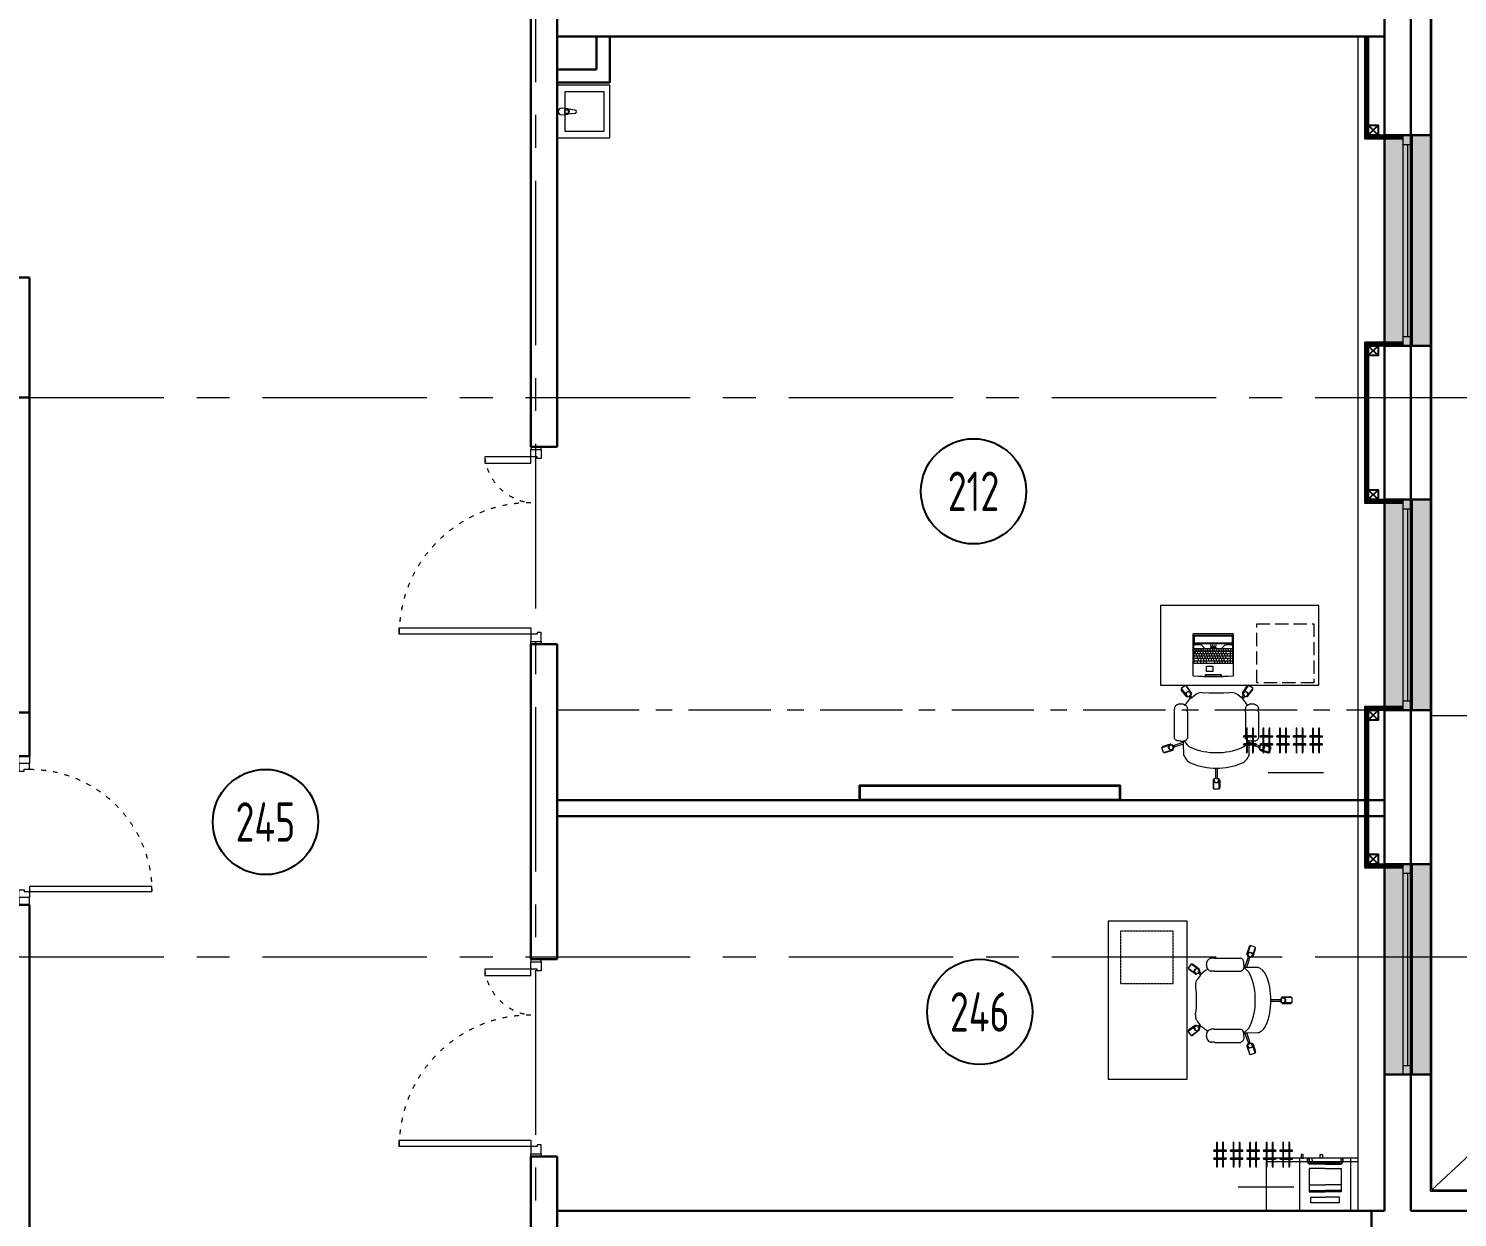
# Model space of a CAD drawing. Header units: millimetres. Extents: x -13407 to 95998, y -2719 to 109387.
# Drawn here: x 51658 to 62519, y 9452 to 18487 of the extents above; entities that cross this region are included whole.
import ezdxf
from ezdxf import colors
from ezdxf.entities.mleader import LeaderData, LeaderLine
from ezdxf.enums import TextEntityAlignment as Align
from ezdxf.math import Vec2, Vec3

# ---------------------------------------------------------------- set-up
doc = ezdxf.new("R2010")
doc.units = ezdxf.units.MM
for name, pattern in [('ACAD_ISO03W100', [30, 12, -18]), ('CENTER', [2, 1.25, -0.25, 0.25, -0.25]), ('HIDDEN', [6, 4, -2]), ('ГОСТ 2.303 4', [7, 5, -2, 0]), ('осевая', [2, 1.25, -0.25, 0.25, -0.25])]:
    doc.linetypes.add(name, pattern=pattern)
for name, color, linetype, lineweight in [('_ТХ_мебель передв', 250, 'Continuous', 13), ('_ТХ_обор_комп принт', 30, 'Continuous', 13), ('АР_Двери', 5, 'Continuous', 18), ('АР_Маркер экспликации', 239, 'Continuous', 13), ('АР_Навесной фасад', 5, 'Continuous', 5), ('АР_Номер помещения', 1, 'Continuous', 25), ('АР_Окна БЛОК', 250, 'Continuous', 13), ('АР_Оси', 193, 'Continuous', 9), ('АР_Отметки', 250, 'Continuous', 15), ('АР_Перегородки газоблок', 165, 'Continuous', 30), ('АР_Подоконники', 163, 'Continuous', 9), ('АР_Помещения_площадь', 19, 'Continuous', 9), ('АР_Сущ Несущая стена', 202, 'Continuous', 30), ('АР_Утеплитель', 250, 'Continuous', 9), ('Сан.техника', 153, 'Continuous', 9), ('ТХ_Трансформ перегорордка', 250, 'Continuous', 5)]:
    doc.layers.add(name, color=color, linetype=linetype, lineweight=lineweight)
doc.styles.add('ISOCPEUR', font='isocpeur.ttf', dxfattribs={"width": 0.7})
doc.styles.get("Standard").update_dxf_attribs({"font": 'arial.ttf'})

# ---------------------------------------------------------------- blocks, each defined once
blk = doc.blocks.new('*U194')
blk.add_lwpolyline([(100, 80), (100, 1010), (140, 1010), (140, 80)], close=True)
for points in [[(0, 0), (0, 80), (55, 80), (55, 0), (0, 0)], [(55, 80), (55, 0), (115, 0), (115, 40), (100, 40), (100, 80), (55, 80)], [(1075, 80), (1075, 0), (1015, 0), (1015, 40), (1030, 40), (1030, 80), (1075, 80)], [(1130, 0), (1130, 80), (1075, 80), (1075, 0), (1130, 0)]]:
    blk.add_lwpolyline(points)
at = {"linetype": 'ACAD_ISO03W100', "ltscale": 3}
blk.add_arc((100, 80), 930, 0, 90, dxfattribs=at)
blk = doc.blocks.new('Полуторная_на лестницу')
for points in [[(75, 80), (75, 1080), (125, 1080), (125, 80)], [(1375, 430), (1375, 80), (1425, 80), (1425, 430)]]:
    blk.add_lwpolyline(points, close=True)
for points in [[(0, 0), (0, 80), (20, 80), (20, 0), (0, 0)], [(20, 80), (20, 0), (90, 0), (90, 30), (75, 30), (75, 80), (20, 80)], [(1480, 80), (1480, 0), (1410, 0), (1410, 30), (1425, 30), (1425, 80), (1480, 80)], [(1500, 0), (1500, 80), (1480, 80), (1480, 0), (1500, 0)]]:
    blk.add_lwpolyline(points)
at = {"linetype": 'ACAD_ISO03W100', "ltscale": 3}
for centre, radius, start, end in [((75, 80), 1000, 0, 90), ((1465, 40), 392, 95.9075, 174.0925)]:
    blk.add_arc(centre, radius, start, end, dxfattribs=at)
blk = doc.blocks.new('*U95')
at = {"true_color": 0xffffff}
h = blk.add_hatch(color=7, dxfattribs=at)
h.dxf.hatch_style = 1
h.paths.add_polyline_path([(-1600, -140), (0, -140), (0, 220), (-1600, 220)])
at = {"lineweight": 30}
for p, q in [((-1600, -140), (-1600, 220)), ((0, -140), (0, 220))]:
    blk.add_line(p, q, dxfattribs=at)
for p, q in [((0, 220), (-1600, 220)), ((-1600, 70), (0, 70)), ((-1600, 0), (0, 0)), ((-1530, 0), (-1530, 70)), ((-1530, 35), (-70, 35)), ((-70, 0), (-70, 70)), ((-1600, -140), (0, -140)), ((-1600, -140), (-1600, -140)), ((-1600, -140), (-1600, -140)), ((0, -140), (0, -140)), ((0, -140), (0, -140))]:
    blk.add_line(p, q)
blk = doc.blocks.new('_DotSmall')
at = {"color": 0, "linetype": 'ByBlock', "const_width": 0.5}
blk.add_lwpolyline([(-0.0625, 0, 1), (0.0625, 0, 1)], format="xyb", close=True, dxfattribs=at)
blk = doc.blocks.new('*U44')
at = {"layer": 'АР_Номер помещения', "color": 7}
blk.add_circle((-14926, 6449), 400, dxfattribs=at)
at = {"layer": 'АР_Помещения_площадь', "color": 7}
blk.add_line((-12265, 4309), (-12687, 4309), dxfattribs=at)
at = {"color": 7, "style": 'ISOCPEUR', "width": 0.7, "flags": 1}
blk.add_attdef('КАТЕГОРИЯ', (-499, -2092), '', height=250, dxfattribs=at)
at = {"layer": 'АР_Номер помещения', "color": 7, "style": 'ISOCPEUR', "width": 0.7}
blk.add_attdef('НОМЕР_ПОМЕЩЕНИЯ', text='', height=300, dxfattribs=at).set_placement((-14926, 6449), align=Align.MIDDLE_CENTER)
at = {"layer": 'АР_Помещения_площадь', "color": 7, "style": 'ISOCPEUR', "width": 0.7}
blk.add_attdef('ПЛОЩАДЬ_ПОМЕЩЕНИЯ', text='', height=200, dxfattribs=at).set_placement((-12260, 4555), align=Align.MIDDLE_RIGHT)
at = {"layer": 'АР_Помещения_площадь', "color": 7, "lineweight": 30, "width": 0.7, "flags": 104}
blk.add_attdef('ИМЯ_ПОМЕЩЕНИЯ', text='', height=100, dxfattribs=at).set_placement((158, 1217), align=Align.MIDDLE_CENTER)
blk = doc.blocks.new('*U83')
at = {"layer": 'АР_Номер помещения', "color": 7}
blk.add_circle((-15188, 6380), 400, dxfattribs=at)
at = {"layer": 'АР_Помещения_площадь', "color": 7}
blk.add_line((-7058, 585), (-7480, 585), dxfattribs=at)
at = {"color": 7, "style": 'ISOCPEUR', "width": 0.7, "flags": 1}
blk.add_attdef('КАТЕГОРИЯ', (-499, -2092), '', height=250, dxfattribs=at)
at = {"layer": 'АР_Номер помещения', "color": 7, "style": 'ISOCPEUR', "width": 0.7}
blk.add_attdef('НОМЕР_ПОМЕЩЕНИЯ', text='', height=300, dxfattribs=at).set_placement((-15188, 6380), align=Align.MIDDLE_CENTER)
at = {"layer": 'АР_Помещения_площадь', "color": 7, "lineweight": 30, "width": 0.7, "flags": 104}
blk.add_attdef('ИМЯ_ПОМЕЩЕНИЯ', text='', height=100, dxfattribs=at).set_placement((158, 1217), align=Align.MIDDLE_CENTER)
at = {"layer": 'АР_Помещения_площадь', "color": 7, "style": 'ISOCPEUR', "width": 0.7}
blk.add_attdef('ПЛОЩАДЬ_ПОМЕЩЕНИЯ', text='', height=200, dxfattribs=at).set_placement((-7053, 832), align=Align.MIDDLE_RIGHT)
blk = doc.blocks.new('*U186')
at = {"layer": 'АР_Номер помещения', "color": 7}
blk.add_circle((-14572, 1450), 400, dxfattribs=at)
at = {"layer": 'АР_Помещения_площадь', "color": 7}
blk.add_line((-12185, 118), (-12607, 118), dxfattribs=at)
at = {"color": 7, "style": 'ISOCPEUR', "width": 0.7, "flags": 1}
blk.add_attdef('КАТЕГОРИЯ', (-499, -2092), '', height=250, dxfattribs=at)
at = {"layer": 'АР_Номер помещения', "color": 7, "style": 'ISOCPEUR', "width": 0.7}
blk.add_attdef('НОМЕР_ПОМЕЩЕНИЯ', text='', height=300, dxfattribs=at).set_placement((-14572, 1450), align=Align.MIDDLE_CENTER)
at = {"layer": 'АР_Помещения_площадь', "color": 7, "lineweight": 30, "width": 0.7, "flags": 104}
blk.add_attdef('ИМЯ_ПОМЕЩЕНИЯ', text='', height=100, dxfattribs=at).set_placement((158, 1217), align=Align.MIDDLE_CENTER)
at = {"layer": 'АР_Помещения_площадь', "color": 7, "style": 'ISOCPEUR', "width": 0.7}
blk.add_attdef('ПЛОЩАДЬ_ПОМЕЩЕНИЯ', text='', height=200, dxfattribs=at).set_placement((-12180, 365), align=Align.MIDDLE_RIGHT)
blk = doc.blocks.new('сан.техника')
at = {"layer": 'Сан.техника', "linetype": 'Continuous', "lineweight": 5}
for p, q in [((-27, 168), (-79, 161)), ((-27, 168), (-79, 161)), ((-79, 139), (-27, 132)), ((-79, 139), (-27, 132)), ((25, 175), (-17, 171)), ((25, 175), (-17, 171)), ((-17, 129), (25, 125)), ((-17, 129), (25, 125)), ((-15, 164), (0, 164)), ((-15, 164), (0, 164)), ((0, 136), (-15, 136)), ((0, 136), (-15, 136)), ((0, 164), (0, 136)), ((0, 164), (0, 136))]:
    blk.add_line(p, q, dxfattribs=at)
for points in [[(59, 350), (-341, 350), (-341, -50), (59, -50)], [(0, 300), (-300, 300), (-300, 0), (0, 0)], [(0, 300), (-300, 300), (-300, 0), (0, 0)]]:
    blk.add_lwpolyline(points, close=True, dxfattribs=at)
for centre, radius, start, end in [((-78, 150), 11.2, 97.1386, 262.8608), ((-78, 150), 11.2, 97.1386, 262.8608), ((-15, 150), 21.1, 122.7707, 237.2287), ((-15, 150), 21.1, 122.7707, 237.2287), ((-15, 150), 13.6, 89.9997, 269.9997), ((-15, 150), 13.6, 89.9997, 269.9997), ((-15, 150), 21.1, 95.1693, 122.7707), ((-15, 150), 21.1, 95.1693, 122.7707), ((-15, 150), 21.1, 237.2287, 264.8301), ((-15, 150), 21.1, 237.2287, 264.8301), ((25, 150), 25, 269.9997, 89.9997), ((25, 150), 25, 269.9997, 89.9997)]:
    blk.add_arc(centre, radius, start, end, dxfattribs=at)
blk = doc.blocks.new('СК33 790х830')
for p, q in [((-25, 659), (-25, 719)), ((-20, 729), (20, 729)), ((-20, 729), (-20, 649)), ((20, 729), (20, 649)), ((25, 659), (25, 719)), ((-20, 649), (-16, 649)), ((-7, 568), (-7, 642)), ((-2, 649), (2, 649)), ((7, 568), (6, 642)), ((15, 649), (20, 649)), ((-403, 450), (-416, 412)), ((-403, 450), (-327, 426)), ((-335, 434), (-392, 452)), ((-249, 472), (-250, 402)), ((248, 472), (249, 380)), ((403, 450), (326, 426)), ((334, 434), (392, 452)), ((403, 450), (415, 412)), ((-416, 412), (-339, 388)), ((-350, 386), (-408, 405)), ((-338, 392), (-339, 388)), ((-333, 409), (-334, 405)), ((-250, 372), (-329, 399)), ((-327, 426), (-328, 422)), ((-250, 387), (-325, 410)), ((-319, 344), (-320, 340)), ((-320, 140), (-320, 340)), ((-316, 349), (-319, 344)), ((-312, 353), (-316, 349)), ((-306, 357), (-312, 353)), ((-298, 360), (-306, 357)), ((-290, 362), (-298, 360)), ((-290, 362), (-289, 362)), ((-280, 363), (-289, 362)), ((-280, 363), (-279, 363)), ((-270, 364), (-279, 363)), ((-270, 364), (-261, 363)), ((-261, 363), (-261, 363)), ((-261, 363), (-252, 362)), ((-252, 362), (-251, 362)), ((-251, 362), (-243, 360)), ((-250, 402), (-250, 398)), ((-250, 398), (-250, 380)), ((-250, 380), (-250, 370)), ((-250, 370), (-250, 362)), ((-243, 360), (-235, 357)), ((-235, 357), (-229, 353)), ((-229, 353), (-224, 349)), ((-224, 349), (-222, 344)), ((-222, 344), (-220, 340)), ((-221, 140), (-220, 340)), ((221, 344), (220, 340)), ((220, 140), (220, 340)), ((224, 349), (221, 344)), ((228, 353), (224, 349)), ((234, 357), (228, 353)), ((242, 360), (234, 357)), ((250, 362), (242, 360)), ((249, 387), (324, 410)), ((249, 372), (328, 399)), ((249, 380), (249, 370)), ((249, 370), (249, 362)), ((250, 362), (251, 362)), ((260, 363), (251, 362)), ((260, 363), (261, 363)), ((270, 364), (261, 363)), ((270, 364), (279, 363)), ((279, 363), (279, 363)), ((279, 363), (288, 362)), ((288, 362), (289, 362)), ((289, 362), (297, 360)), ((297, 360), (305, 357)), ((305, 357), (311, 353)), ((311, 353), (316, 349)), ((316, 349), (318, 344)), ((318, 344), (319, 340)), ((320, 140), (320, 340)), ((326, 426), (328, 422)), ((332, 409), (333, 405)), ((337, 392), (338, 388)), ((415, 412), (338, 388)), ((350, 386), (407, 405)), ((-320, 140), (-320, 131)), ((-320, 131), (-320, 123)), ((-320, 123), (-320, 115)), ((-319, 109), (-320, 115)), ((-222, 109), (-221, 115)), ((-221, 140), (-221, 131)), ((-221, 131), (-221, 123)), ((-221, 123), (-221, 115)), ((-221, 115), (-221, 115)), ((220, 140), (220, 131)), ((220, 131), (220, 123)), ((220, 123), (220, 115)), ((220, 115), (220, 113)), ((221, 109), (220, 113)), ((318, 109), (319, 115)), ((319, 140), (319, 131)), ((319, 131), (319, 123)), ((319, 123), (319, 115)), ((319, 115), (319, 115)), ((-318, 106), (-319, 109)), ((-315, 100), (-318, 106)), ((-311, 95), (-315, 100)), ((-305, 90), (-311, 95)), ((-303, 89), (-305, 90)), ((-296, 85), (-303, 89)), ((-293, 84), (-296, 85)), ((-290, 83), (-293, 84)), ((-284, 81), (-290, 83)), ((-281, 81), (-284, 81)), ((-278, 81), (-281, 81)), ((-274, 80), (-278, 81)), ((-277, -38), (-230, 27)), ((-240, 22), (-275, -27)), ((-270, 80), (-274, 80)), ((-267, 80), (-270, 80)), ((-263, 81), (-267, 80)), ((-260, 81), (-263, 81)), ((-257, 81), (-260, 81)), ((-257, 81), (-251, 83)), ((-248, 84), (-251, 83)), ((-245, 85), (-248, 84)), ((-245, 85), (-238, 89)), ((-245, -61), (-198, 4)), ((-236, 90), (-238, 89)), ((-237, 89), (-225, 73)), ((-236, 90), (-230, 95)), ((-230, 95), (-226, 100)), ((-230, 27), (-227, 25)), ((-226, 100), (-223, 106)), ((-225, 73), (-202, 42)), ((-222, 109), (-223, 106)), ((-216, 17), (-212, 14)), ((-202, 42), (-215, 25)), ((-192, 34), (-205, 17)), ((-202, 42), (-201, 40)), ((-201, 40), (-181, 26)), ((-201, 6), (-198, 4)), ((-181, 26), (-161, 10)), ((-161, 10), (-158, 8)), ((-158, 8), (-155, 7)), ((-155, 7), (-140, -1)), ((-56, 0), (56, 0)), ((55, 0), (99, -4)), ((155, 7), (139, -1)), ((155, 7), (158, 8)), ((158, 8), (160, 10)), ((174, 21), (160, 10)), ((180, 26), (174, 21)), ((200, 40), (180, 26)), ((187, 30), (196, 17)), ((192, 6), (189, 4)), ((236, -61), (189, 4)), ((197, 38), (206, 25)), ((200, 40), (201, 42)), ((217, 63), (201, 42)), ((207, 17), (204, 14)), ((225, 73), (217, 63)), ((221, 27), (218, 25)), ((222, 106), (221, 109)), ((268, -38), (221, 27)), ((225, 100), (222, 106)), ((229, 95), (225, 100)), ((237, 89), (225, 73)), ((235, 90), (229, 95)), ((231, 22), (267, -27)), ((237, 89), (235, 90)), ((244, 85), (237, 89)), ((247, 84), (244, 85)), ((250, 83), (247, 84)), ((256, 81), (250, 83)), ((259, 81), (256, 81)), ((262, 81), (259, 81)), ((266, 80), (262, 81)), ((270, 80), (266, 80)), ((273, 80), (270, 80)), ((277, 81), (273, 80)), ((280, 81), (277, 81)), ((283, 81), (280, 81)), ((283, 81), (289, 83)), ((292, 84), (289, 83)), ((295, 85), (292, 84)), ((295, 85), (302, 89)), ((304, 90), (302, 89)), ((304, 90), (310, 95)), ((310, 95), (314, 100)), ((314, 100), (317, 106)), ((318, 109), (317, 106)), ((-277, -38), (-245, -61)), ((-200, -7), (-235, -56)), ((-140, -1), (-125, -4)), ((-125, -4), (-110, -5)), ((-110, -5), (-99, -4)), ((-99, -4), (-55, 0)), ((111, -5), (99, -4)), ((111, -5), (125, -4)), ((125, -4), (139, -1)), ((191, -7), (226, -56)), ((268, -38), (236, -61))]:
    blk.add_line(p, q)
for centre in [(0, 661), (-345, 411), (344, 411), (-221, 6), (212, 6)]:
    blk.add_circle(centre, 20)
for centre, radius, start, end in [((-20, 719), 5, 90, 180), ((-20, 659), 5, 180, 270), ((0, 661), 17, 279.4623, 260.5377), ((20, 719), 5, 0, 90), ((20, 659), 5, 270, 0), ((-15, 128), 440, 88.0553, 113.9054), ((14, 128), 440, 66.0946, 91.9447), ((-394, 447), 5, 72.3275, 162.3275), ((-152, 436), 103, 113.6677, 159.763), ((-15, 10), 440, 88.0553, 113.9054), ((14, 10), 440, 66.0946, 91.9447), ((151, 436), 103, 20.237, 66.3323), ((393, 447), 5, 17.6725, 107.6725), ((-406, 409), 5, 162.3275, 252.3275), ((-345, 411), 17, 351.7899, 332.8652), ((-349, 391), 5, 252.3275, 342.3275), ((-337, 429), 5, 342.3275, 72.3275), ((-152, 318), 103, 113.6677, 155.3986), ((151, 318), 103, 24.6014, 66.3323), ((344, 411), 17, 207.1348, 188.2101), ((336, 429), 5, 107.6725, 197.6725), ((348, 391), 5, 197.6725, 287.6725), ((405, 409), 5, 287.6725, 17.6725), ((-236, 19), 5, 54, 144), ((-221, 6), 17, 63.4623, 44.5377), ((212, 6), 17, 135.4623, 116.5377), ((227, 19), 5, 36, 126), ((-271, -30), 5, 144, 234), ((-239, -53), 5, 234, 324), ((-204, -4), 5, 324, 54), ((195, -4), 5, 126, 216), ((230, -53), 5, 216, 306), ((263, -30), 5, 306, 36)]:
    blk.add_arc(centre, radius, start, end)
blk = doc.blocks.new('laptop')
at = {"color": 0}
for p, q in [((-150, 325), (-155, 323)), ((-150, 325), (-155, 323)), ((-155, 323), (-155, 10)), ((-155, 323), (-155, 10)), ((-150, 313), (-155, 311)), ((155, 248), (-155, 248)), ((0, 326), (-150, 325)), ((0, 326), (-150, 325)), ((0, 314), (-150, 313)), ((-147, 210), (-147, 234)), ((-143, 309), (-140, 310)), ((-143, 254), (-143, 309)), ((-140, 253), (-143, 254)), ((-140, 310), (140, 310)), ((140, 253), (-140, 253)), ((-137, 244), (-96, 244)), ((-68, 219), (-92, 243)), ((-19, 242), (-21, 242)), ((-21, 242), (-21, 237)), ((-21, 237), (-19, 237)), ((-21, 226), (-21, 220)), ((21, 226), (-21, 226)), ((-21, 220), (21, 220)), ((-19, 237), (-19, 242)), ((-6, 242), (-8, 242)), ((-8, 242), (-8, 237)), ((-8, 237), (-6, 237)), ((-6, 237), (-6, 242)), ((150, 325), (0, 326)), ((150, 325), (0, 326)), ((150, 313), (0, 314)), ((8, 242), (6, 242)), ((6, 242), (6, 237)), ((6, 237), (8, 237)), ((8, 237), (8, 242)), ((21, 242), (19, 242)), ((19, 242), (19, 237)), ((19, 237), (21, 237)), ((21, 237), (21, 242)), ((21, 220), (21, 226)), ((68, 219), (92, 243)), ((96, 244), (137, 244)), ((140, 310), (143, 309)), ((143, 254), (140, 253)), ((143, 309), (143, 254)), ((147, 234), (147, 210)), ((155, 323), (150, 325)), ((155, 323), (150, 325)), ((155, 311), (150, 313)), ((155, 10), (155, 323)), ((155, 10), (155, 323)), ((-147, 210), (-147, 100)), ((147, 210), (-147, 210)), ((-147, 210), (-72, 210)), ((-130, 194), (-147, 194)), ((147, 192), (-147, 192)), ((147, 173), (-147, 173)), ((147, 155), (-147, 155)), ((147, 137), (-147, 137)), ((147, 118), (-147, 118)), ((-138, 192), (-138, 173)), ((-130, 210), (-130, 194)), ((-129, 173), (-129, 155)), ((-128, 210), (-128, 194)), ((76, 194), (-128, 194)), ((-123, 155), (-123, 137)), ((-123, 118), (-123, 100)), ((-119, 192), (-119, 173)), ((-114, 137), (-114, 118)), ((-111, 210), (-111, 194)), ((-110, 173), (-110, 155)), ((-103, 155), (-103, 137)), ((-99, 192), (-99, 173)), ((-98, 118), (-98, 100)), ((-94, 210), (-94, 194)), ((-94, 137), (-94, 118)), ((-90, 173), (-90, 155)), ((-84, 155), (-84, 137)), ((-80, 192), (-80, 173)), ((-77, 210), (-77, 194)), ((-75, 137), (-75, 118)), ((-74, 118), (-74, 100)), ((-71, 173), (-71, 155)), ((-64, 155), (-64, 137)), ((-60, 210), (-60, 194)), ((-60, 192), (-60, 173)), ((-55, 137), (-55, 118)), ((-55, 118), (-55, 100)), ((-51, 173), (-51, 155)), ((-45, 155), (-45, 137)), ((-43, 210), (-43, 194)), ((-41, 192), (-41, 173)), ((-36, 137), (-36, 118)), ((-32, 173), (-32, 155)), ((-26, 210), (-26, 194)), ((-25, 155), (-25, 137)), ((-21, 192), (-21, 173)), ((-16, 137), (-16, 118)), ((-12, 173), (-12, 155)), ((-9, 210), (-9, 194)), ((-6, 155), (-6, 137)), ((-2, 192), (-2, 173)), ((3, 137), (3, 118)), ((7, 173), (7, 155)), ((8, 210), (8, 194)), ((9, 118), (9, 100)), ((14, 155), (14, 137)), ((18, 192), (18, 173)), ((23, 137), (23, 118)), ((25, 210), (25, 194)), ((27, 173), (27, 155)), ((29, 118), (29, 100)), ((33, 155), (33, 137)), ((37, 192), (37, 173)), ((42, 210), (42, 194)), ((42, 137), (42, 118)), ((46, 173), (46, 155)), ((48, 118), (48, 100)), ((53, 155), (53, 137)), ((57, 192), (57, 173)), ((59, 210), (59, 194)), ((62, 137), (62, 118)), ((66, 173), (66, 155)), ((68, 118), (68, 100)), ((69, 210), (69, 211)), ((69, 210), (69, 211)), ((147, 210), (69, 210)), ((72, 155), (72, 137)), ((76, 210), (76, 194)), ((76, 192), (76, 173)), ((79, 210), (79, 194)), ((147, 194), (79, 194)), ((81, 137), (81, 118)), ((85, 173), (85, 155)), ((87, 118), (87, 100)), ((90, 118), (90, 100)), ((92, 155), (92, 137)), ((96, 210), (96, 194)), ((96, 192), (96, 173)), ((105, 173), (105, 155)), ((109, 137), (109, 100)), ((113, 210), (113, 194)), ((129, 192), (129, 100)), ((130, 210), (130, 194)), ((147, 210), (147, 100)), ((-155, 10), (-155, 8)), ((-155, 8), (-152, 5)), ((-152, 5), (-150, 5)), ((-150, 5), (0, 0)), ((147, 100), (-147, 100)), ((-59, 14), (-59, 1)), ((59, 14), (-59, 14)), ((-59, 1), (-59, 14)), ((-59, 14), (59, 14)), ((0, 0), (150, 5)), ((59, 1), (59, 14)), ((59, 14), (59, 1)), ((150, 5), (153, 6)), ((153, 6), (155, 8)), ((155, 8), (155, 10))]:
    blk.add_line(p, q, dxfattribs=at)
blk.add_lwpolyline([(-52, 79), (-4, 79), (-4, 39), (-52, 39)], close=True, dxfattribs=at)
for centre, radius, start, end in [((-137, 234), 10, 90, 180), ((-96, 239), 5, 45, 90), ((-72, 215), 5, 270, 45), ((72, 215), 5, 135, 236.1175), ((96, 239), 5, 90, 135), ((137, 234), 10, 0, 90), ((-150, 10), 5, 180, 266.4167), ((0, 2405), 2405, 266.4167, 273.5833), ((150, 10), 5, 273.5833, 0)]:
    blk.add_arc(centre, radius, start, end, dxfattribs=at)
blk = doc.blocks.new('стол учителя комп класс')
at = {"ltscale": 250.120383}
blk.add_lwpolyline([(0, 0), (1202, 0), (1202, 604), (0, 604)], close=True, dxfattribs=at)
at = {"linetype": 'ГОСТ 2.303 4', "ltscale": 20}
blk.add_lwpolyline([(37, 588), (471, 588), (471, 138), (37, 138)], close=True, dxfattribs=at)
blk.add_blockref('СК33 790х830', (778, 667))
at = {"rotation": 180}
blk.add_blockref('laptop', (802, 540), dxfattribs=at)
blk = doc.blocks.new('стол с тумбой 1200х600')
blk.add_lwpolyline([(-19012, 19801), (-19012, 21001), (-19612, 21001), (-19612, 19801)], close=True)
at = {"linetype": 'HIDDEN', "ltscale": 0.1}
blk.add_lwpolyline([(-19505, 19875), (-19105, 19875), (-19105, 20275), (-19505, 20275)], close=True, dxfattribs=at)
blk = doc.blocks.new('тумба 700х400')
at = {"extrusion": (-6.19742e-05, 0.000470712, 1)}
blk.add_line((619, 27308, 0), (619, 26608, -1), dxfattribs=at)
blk.add_line((619, 26959, 0), (591, 26958, 0))
at = {"elevation": 0}
blk.add_lwpolyline([(591, 26608), (991, 26608), (991, 27308), (591, 27308)], close=True, dxfattribs=at)
at = {"extrusion": (-6.19742e-05, 0.000470712, 1), "elevation": 13}
for points in [[(591, 27035), (591, 27019), (562, 27019), (562, 27035)], [(591, 26873), (591, 26890), (562, 26890), (562, 26873)]]:
    blk.add_lwpolyline(points, close=True, dxfattribs=at)
blk = doc.blocks.new('МФУ1')
at = {"extrusion": (-6.19742e-05, -0.000470712, 1)}
for p, q in [((7057681, 1166365, 0), (7057681, 1165975, 0)), ((7058081, 1166365, 0), (7057681, 1166365, 0)), ((7058081, 1165975, 0), (7058081, 1166365, 0)), ((7057742, 1166060, 0), (7057742, 1166280, 0)), ((7057742, 1166280, 0), (7057786, 1166280, 0)), ((7057786, 1166280, 0), (7057786, 1166170, 0)), ((7058003, 1166291, 0), (7057827, 1166291, 0)), ((7057827, 1166291, 0), (7057827, 1166170, 0)), ((7057830, 1166291, 0), (7057830, 1166170, 0)), ((7057835, 1166291, 0), (7057835, 1166170, 0)), ((7057879, 1166291, 0), (7057879, 1166170, 0)), ((7058003, 1166170, 0), (7058003, 1166291, 0)), ((7058036, 1166170, 0), (7058036, 1166293, 0)), ((7058038, 1166170, 0), (7058038, 1166293, 0)), ((7058049, 1166170, 0), (7058049, 1166284, 0)), ((7057786, 1166060, 0), (7057786, 1166170, 0)), ((7057827, 1166049, 0), (7057827, 1166170, 0)), ((7057830, 1166049, 0), (7057830, 1166170, 0)), ((7057835, 1166049, 0), (7057835, 1166170, 0)), ((7057879, 1166049, 0), (7057879, 1166170, 0)), ((7058003, 1166170, 0), (7058003, 1166049, 0)), ((7058036, 1166170, 0), (7058036, 1166047, 0)), ((7058038, 1166170, 0), (7058038, 1166047, 0)), ((7058049, 1166170, 0), (7058049, 1166170, 0)), ((7058049, 1166170, 0), (7058049, 1166056, 0)), ((7057742, 1166060, 0), (7057786, 1166060, 0)), ((7058003, 1166049, 0), (7057827, 1166049, 0)), ((7057681, 1165975, 0), (7058081, 1165975, 0))]:
    blk.add_line(p, q, dxfattribs=at)
for centre, radius, start, end in [((7058064, 1166270, -986), 36, 62.5085, 142.073), ((7058064, 1166268, -986), 35.8, 62.3607, 136.4153), ((7058070, 1166257, -986), 33.6, 71.1864, 127.7559), ((7058064, 1166069, -986), 36, 217.927, 297.4915), ((7058064, 1166071, -986), 35.8, 223.6554, 297.5943), ((7058070, 1166082, -986), 33.6, 232.2441, 288.8136)]:
    blk.add_arc(centre, radius, start, end, dxfattribs=at)

msp = doc.modelspace()

# ---------------------------------------------------------------- linework, layer by layer
for points in [[(61815.3, 18427.2), (61815.3, 17652.2), (62105.3, 17652.2)], [(61827.8, 18427.2), (61827.8, 17664.7), (62105.3, 17664.7)], [(61840.3, 18427.2), (61840.3, 17677.2), (62105.3, 17677.2)], [(62105.3, 16102.2), (61815.3, 16102.2), (61815.3, 14882.2), (62105.3, 14882.2)], [(62105.3, 16089.7), (61827.8, 16089.7), (61827.8, 14894.7), (62105.3, 14894.7)], [(62105.3, 16077.2), (61840.3, 16077.2), (61840.3, 14907.2), (62105.3, 14907.2)], [(62105.3, 13332.2), (61815.3, 13332.2), (61815.3, 12112.2), (62105.3, 12112.2)], [(62105.3, 13319.7), (61827.8, 13319.7), (61827.8, 12124.7), (62105.3, 12124.7)], [(62105.3, 13307.2), (61840.3, 13307.2), (61840.3, 12137.2), (62105.3, 12137.2)]]:
    msp.add_lwpolyline(points)
at = {"ltscale": 100}
for points in [[(61840.3, 17677.2), (61840.3, 17752.2), (61915.3, 17752.2), (61915.3, 17677.2), (61840.3, 17677.2)], [(61840.3, 17677.2), (61915.3, 17752.2)], [(61840.3, 17752.2), (61915.3, 17677.2)], [(61840.3, 16002.2), (61840.3, 16077.2), (61915.3, 16077.2), (61915.3, 16002.2), (61840.3, 16002.2)], [(61840.3, 16002.2), (61915.3, 16077.2)], [(61840.3, 16077.2), (61915.3, 16002.2)], [(61840.3, 14907.2), (61840.3, 14982.2), (61915.3, 14982.2), (61915.3, 14907.2), (61840.3, 14907.2)], [(61840.3, 14907.2), (61915.3, 14982.2)], [(61840.3, 14982.2), (61915.3, 14907.2)], [(61840.3, 13232.2), (61840.3, 13307.2), (61915.3, 13307.2), (61915.3, 13232.2), (61840.3, 13232.2)], [(61840.3, 13232.2), (61915.3, 13307.2)], [(61840.3, 13307.2), (61915.3, 13232.2)], [(61840.3, 12137.2), (61840.3, 12212.2), (61915.3, 12212.2), (61915.3, 12137.2), (61840.3, 12137.2)], [(61840.3, 12137.2), (61915.3, 12212.2)], [(61840.3, 12212.2), (61915.3, 12137.2)]]:
    msp.add_lwpolyline(points, dxfattribs=at)
at = {"layer": '_ТХ_обор_комп принт', "lineweight": 35}
msp.add_lwpolyline([(57977.6, 12622.6), (57977.6, 12733.9), (59952.4, 12733.9), (59952.4, 12622.6)], close=True, dxfattribs=at)
at = {"layer": 'АР_Навесной фасад', "ltscale": 100}
for p, q in [((62315, 9652.2), (62315, 27522.2)), ((62325, 9662.2), (62325, 27532.2)), ((62315, 9652.2), (68665.4, 9652.2)), ((62325, 9662.2), (68675.4, 9662.2))]:
    msp.add_line(p, q, dxfattribs=at)
at = {"layer": 'АР_Оси', "linetype": 'CENTER', "ltscale": 1000}
for p, q in [((55515, -1919.1), (55515, 32388.4)), ((55515, -1919.1), (55515, 32388.4)), ((62165, -1919.1), (62165, 32388.4)), ((-12563.8, 15682.2), (71033.4, 15682.2)), ((-12563.8, 11432.2), (71033.4, 11432.2))]:
    msp.add_line(p, q, dxfattribs=at)
at = {"layer": 'АР_Перегородки газоблок', "ltscale": 100}
for p, q in [((55975, 18177.2), (55975, 18427.2)), ((56075, 18427.2), (56075, 18077.2)), ((55675, 18177.2), (55975, 18177.2)), ((56075, 18077.2), (55675, 18077.2))]:
    msp.add_line(p, q, dxfattribs=at)
for points in [[(55675, 18427.2), (61965, 18427.2)], [(51665, 15682.5), (51665, 13288.8)], [(61965, 12622.2), (55675, 12622.2)], [(61965, 12502.2), (55675, 12502.2)], [(61865, 9502.2), (55675, 9502.2)]]:
    msp.add_lwpolyline(points, dxfattribs=at)
at = {"layer": 'АР_Подоконники', "ltscale": 100}
msp.add_line((61765, 9502.2), (61765, 18427.2), dxfattribs=at)
at = {"layer": 'АР_Сущ Несущая стена', "ltscale": 100}
for p, q in [((62165, 9502.2), (62165, 27372.2)), ((61965, 9502.2), (61965, 27172.2)), ((55475, 18622.2), (55475, 15308.7)), ((55675, 18622.2), (55675, 15308.7)), ((51365, 16594.7), (51665, 16594.7)), ((51665, 16594.7), (51665, 15682.2)), ((50944.9, 15682.2), (51665, 15682.2)), ((55675, 15308.7), (55475, 15308.7)), ((55475, 13808.7), (55475, 11415)), ((55675, 13808.7), (55475, 13808.7)), ((55675, 13808.7), (55675, 11415)), ((51365, 11827.9), (51665, 11827.9)), ((51665, 11827.9), (51665, 6342.2)), ((55675, 11415), (55475, 11415)), ((55475, 9915), (55475, 8191.9)), ((55675, 9915), (55475, 9915)), ((55675, 9915), (55675, 8191.9)), ((61865, 9502.2), (61965, 9502.2)), ((61865, 6442.2), (61865, 9502.2)), ((62165, 9502.2), (68515, 9502.2))]:
    msp.add_line(p, q, dxfattribs=at)
for points in [[(50946.6, 13288.5), (51665, 13288.5)], [(51665, 13288.5), (51665, 12957.9)], [(51665, 12957.9), (51365, 12957.9)]]:
    msp.add_lwpolyline(points, dxfattribs=at)
at = {"layer": 'АР_Утеплитель', "ltscale": 0.25}
for p, q in [((62318.3, 13267.1, 0.1), (67084.9, 13267.1)), ((64324.9, 11526.5), (62325, 9662.2))]:
    msp.add_line(p, q, dxfattribs=at)
at = {"layer": 'ТХ_Трансформ перегорордка', "linetype": 'осевая', "lineweight": 0, "ltscale": 500}
msp.add_line((55675, 13308.7), (61875, 13308.7), dxfattribs=at)

# ---------------------------------------------------------------- block references
at = {"layer": '_ТХ_мебель передв', "ltscale": 250.120383, "rotation": 180}
msp.add_blockref('стол учителя комп класс', (61464.7, 14102.3), dxfattribs=at)
at = {"layer": '_ТХ_мебель передв'}
for name, p, rotation in [('стол с тумбой 1200х600', (40852.8, 31503.7), 180), ('СК33 790х830', (60532.1, 11102.6), 269.9999999999999), ('тумба 700х400', (34457.5, 10492.8, -0.2), 270)]:
    msp.add_blockref(name, p, dxfattribs=dict(at, rotation=rotation))
at = {"layer": '_ТХ_обор_комп принт', "rotation": 89.99999999999999}
msp.add_blockref('МФУ1', (1227683.3, -7048179.2, 0.2), dxfattribs=at)
at = {"layer": 'АР_Двери', "rotation": 90.00000000000001}
for p in [(55555, 13808.7), (55555, 9915)]:
    msp.add_blockref('Полуторная_на лестницу', p, dxfattribs=at)
at = {"layer": 'АР_Двери', "xscale": -1, "rotation": 270}
msp.add_blockref('*U194', (51585, 11827.9), dxfattribs=at)
at = {"layer": 'АР_Маркер экспликации', "color": 7}
ref = msp.add_blockref('*U44', (73767, 8521.4), dxfattribs=at)
ref.add_attrib('НОМЕР_ПОМЕЩЕНИЯ', '212', dxfattribs={"layer": 'АР_Номер помещения', "color": 7, "height": 300, "style": 'ISOCPEUR', "width": 0.7}).set_placement((58840.6, 14970.2), align=Align.MIDDLE_CENTER)
ref.add_attrib('ПЛОЩАДЬ_ПОМЕЩЕНИЯ', '#####', dxfattribs={"layer": 'АР_Помещения_площадь', "color": 7, "height": 200, "style": 'ISOCPEUR', "width": 0.7}).set_placement((61507.3, 13076.5), align=Align.MIDDLE_RIGHT)
ref = msp.add_blockref('*U83', (68646.7, 6077.4), dxfattribs=at)
ref.add_attrib('НОМЕР_ПОМЕЩЕНИЯ', '245', dxfattribs={"layer": 'АР_Номер помещения', "color": 7, "height": 300, "style": 'ISOCPEUR', "width": 0.7}).set_placement((53458.3, 12457.3), align=Align.MIDDLE_CENTER)
ref.add_attrib('ПЛОЩАДЬ_ПОМЕЩЕНИЯ', '#####', dxfattribs={"layer": 'АР_Помещения_площадь', "color": 7, "height": 200, "style": 'ISOCPEUR', "width": 0.7}).set_placement((61594.1, 6909.4), align=Align.MIDDLE_RIGHT)
ref = msp.add_blockref('*U186', (73460, 9563.9), dxfattribs=at)
ref.add_attrib('НОМЕР_ПОМЕЩЕНИЯ', '246', dxfattribs={"layer": 'АР_Номер помещения', "color": 7, "height": 300, "style": 'ISOCPEUR', "width": 0.7}).set_placement((58887.6, 11013.9), align=Align.MIDDLE_CENTER)
ref.add_attrib('ПЛОЩАДЬ_ПОМЕЩЕНИЯ', '#####', dxfattribs={"layer": 'АР_Помещения_площадь', "color": 7, "height": 200, "style": 'ISOCPEUR', "width": 0.7}).set_placement((61280.2, 9928.5), align=Align.MIDDLE_RIGHT)
at = {"layer": 'АР_Окна БЛОК', "rotation": 270}
for p in [(62105, 16077.2), (62105, 13307.2), (62105, 10537.2)]:
    msp.add_blockref('*U95', p, dxfattribs=at)
at = {"layer": 'Сан.техника', "rotation": 180}
msp.add_blockref('сан.техника', (55734, 18006.6), dxfattribs=at)

# ---------------------------------------------------------------- leaders
at = {"layer": 'АР_Отметки'}
ml = msp.add_multileader_mtext('Standard', dxfattribs=at)
ml.set_content('+2,100', color=256, style='ISOCPEUR')
ml.set_leader_properties(color=256, linetype='Continuous', lineweight=-1)
ml.set_arrow_properties(name='DOTSMALL')
ml.build(insert=Vec2(0, 0))
ml.multileader.update_dxf_attribs({"has_text_frame": 1, "text_left_attachment_type": 4, "text_right_attachment_type": 4, "dogleg_length": 100, "arrow_head_size": 180})
ctx = ml.context
ctx.base_point, ctx.char_height, ctx.arrow_head_size, ctx.landing_gap_size, ctx.plane_origin = Vec3(55581.7, 70947), 250, 180, 50, Vec3(49822.1, 65161.6)
ctx.left_attachment, ctx.right_attachment = 4, 4
notes = []
notes.append((ctx, [(0, (0, 0, 0), (0, 0), (1, 0), 1, [])]))
ctx.mtext.insert, ctx.mtext.width, ctx.mtext.line_spacing_style, ctx.mtext.flow_direction = Vec3(55631.7, 71280.3), 852.697, 2, 5
ml = msp.add_multileader_mtext('Standard', dxfattribs=at)
ml.set_content('Л.5', color=256, style='ISOCPEUR')
ml.set_leader_properties(color=256, linetype='Continuous', lineweight=-1)
ml.set_arrow_properties(name='DOTSMALL')
ml.build(insert=Vec2(0, 0))
ml.multileader.update_dxf_attribs({"has_text_frame": 1, "text_left_attachment_type": 4, "text_right_attachment_type": 4, "dogleg_length": 100, "arrow_head_size": 180})
ctx = ml.context
ctx.base_point, ctx.char_height, ctx.arrow_head_size, ctx.landing_gap_size, ctx.plane_origin = Vec3(54054.2, 70700.7), 250, 180, 50, Vec3(79808.7, 56971.3)
ctx.left_attachment, ctx.right_attachment = 4, 4
notes.append((ctx, [(0, (0, 0, 0), (0, 0), (1, 0), 1, [])]))
ctx.mtext.insert, ctx.mtext.width, ctx.mtext.line_spacing_style, ctx.mtext.flow_direction = Vec3(54104.2, 71034), 852.697, 2, 5
ml = msp.add_multileader_mtext('Standard', dxfattribs=at)
ml.set_content('+4,200', color=256, style='ISOCPEUR')
ml.set_leader_properties(color=256, linetype='Continuous', lineweight=-1)
ml.set_arrow_properties(name='DOTSMALL')
ml.build(insert=Vec2(0, 0))
ml.multileader.update_dxf_attribs({"has_text_frame": 1, "text_left_attachment_type": 4, "text_right_attachment_type": 4, "dogleg_length": 100, "arrow_head_size": 180})
ctx = ml.context
ctx.base_point, ctx.char_height, ctx.arrow_head_size, ctx.landing_gap_size, ctx.plane_origin = Vec3(55040.2, 64919.7), 250, 180, 50, Vec3(54958.8, 63652.1)
ctx.left_attachment, ctx.right_attachment = 4, 4
notes.append((ctx, [(0, (0, 0, 0), (0, 0), (1, 0), 1, [])]))
ctx.mtext.insert, ctx.mtext.width, ctx.mtext.line_spacing_style, ctx.mtext.flow_direction = Vec3(55090.2, 65253), 852.697, 2, 5
ml = msp.add_multileader_mtext('Standard', dxfattribs=at)
ml.set_content('+1,975', color=256, style='ISOCPEUR')
ml.set_leader_properties(color=256, linetype='Continuous', lineweight=-1)
ml.set_arrow_properties(name='DOTSMALL')
ml.build(insert=Vec2(0, 0))
ml.multileader.update_dxf_attribs({"has_text_frame": 1, "text_left_attachment_type": 4, "text_right_attachment_type": 4, "dogleg_length": 100, "arrow_head_size": 180})
ctx = ml.context
ctx.base_point, ctx.char_height, ctx.arrow_head_size, ctx.landing_gap_size, ctx.plane_origin = Vec3(53793.1, 26324.6), 250, 180, 50, Vec3(53132.5, 25663.8)
ctx.left_attachment, ctx.right_attachment = 4, 4
notes.append((ctx, [(0, (0, 0, 0), (0, 0), (1, 0), 1, [])]))
ctx.mtext.insert, ctx.mtext.width, ctx.mtext.line_spacing_style, ctx.mtext.flow_direction = Vec3(53843.1, 26657.9), 852.697, 2, 5
ml = msp.add_multileader_mtext('Standard', dxfattribs=at)
ml.set_content('Л.1', color=256, style='ISOCPEUR')
ml.set_leader_properties(color=256, linetype='Continuous', lineweight=-1)
ml.set_arrow_properties(name='DOTSMALL')
ml.build(insert=Vec2(0, 0))
ml.multileader.update_dxf_attribs({"has_text_frame": 1, "text_left_attachment_type": 4, "text_right_attachment_type": 4, "dogleg_length": 100, "arrow_head_size": 180})
ctx = ml.context
ctx.base_point, ctx.char_height, ctx.arrow_head_size, ctx.landing_gap_size, ctx.plane_origin = Vec3(51731.8, 26137.6, 0), 250, 180, 50, Vec3(77176.9, 13391.1, 0)
ctx.left_attachment, ctx.right_attachment = 4, 4
notes.append((ctx, [(0, (0, 0, 0), (0, 0), (1, 0), 1, [])]))
ctx.mtext.insert, ctx.mtext.width, ctx.mtext.line_spacing_style, ctx.mtext.flow_direction = Vec3(51781.8, 26470.9, 0), 852.697, 2, 5
ml = msp.add_multileader_mtext('Standard', dxfattribs=at)
ml.set_content('+3,950', color=256, style='ISOCPEUR')
ml.set_leader_properties(color=256, linetype='Continuous', lineweight=-1)
ml.set_arrow_properties(name='DOTSMALL')
ml.build(insert=Vec2(0, 0))
ml.multileader.update_dxf_attribs({"has_text_frame": 1, "text_left_attachment_type": 4, "text_right_attachment_type": 4, "dogleg_length": 100, "arrow_head_size": 180})
ctx = ml.context
ctx.base_point, ctx.char_height, ctx.arrow_head_size, ctx.landing_gap_size, ctx.plane_origin = Vec3(52211.2, 20900.5), 250, 180, 50, Vec3(52690.3, 17948.1)
ctx.left_attachment, ctx.right_attachment = 4, 4
notes.append((ctx, [(0, (0, 0, 0), (0, 0), (1, 0), 1, [])]))
ctx.mtext.insert, ctx.mtext.width, ctx.mtext.line_spacing_style, ctx.mtext.flow_direction = Vec3(52261.2, 21233.8), 852.697, 2, 5
ml = msp.add_multileader_mtext('Standard', dxfattribs=at)
ml.set_content('+3,950', color=256, style='ISOCPEUR')
ml.set_leader_properties(color=256, linetype='Continuous', lineweight=-1)
ml.set_arrow_properties(name='DOTSMALL')
ml.build(insert=Vec2(0, 0))
ml.multileader.update_dxf_attribs({"has_text_frame": 1, "text_left_attachment_type": 4, "text_right_attachment_type": 4, "dogleg_length": 100, "arrow_head_size": 180})
ctx = ml.context
ctx.base_point, ctx.char_height, ctx.arrow_head_size, ctx.landing_gap_size, ctx.plane_origin = Vec3(52211.2, 20900.5), 250, 180, 50, Vec3(52690.3, 17948.1)
ctx.left_attachment, ctx.right_attachment = 4, 4
notes.append((ctx, [(0, (0, 0, 0), (0, 0), (1, 0), 1, [])]))
ctx.mtext.insert, ctx.mtext.width, ctx.mtext.line_spacing_style, ctx.mtext.flow_direction = Vec3(52261.2, 21233.8), 852.697, 2, 5
for ctx, leaders in notes:
    for number, flags, end, landing, length, lines in leaders:
        leader = LeaderData()
        leader.index, (leader.has_last_leader_line, leader.has_dogleg_vector, leader.attachment_direction) = number, flags
        leader.last_leader_point, leader.dogleg_vector, leader.dogleg_length = Vec3(end), Vec3(landing), length
        for number, points, colour, breaks in lines:
            line = LeaderLine()
            line.index, line.vertices, line.color, line.breaks = number, Vec3.list(points), colors.encode_raw_color(colour), breaks
            leader.lines.append(line)
        ctx.leaders.append(leader)

doc.saveas('drawing.dxf')
